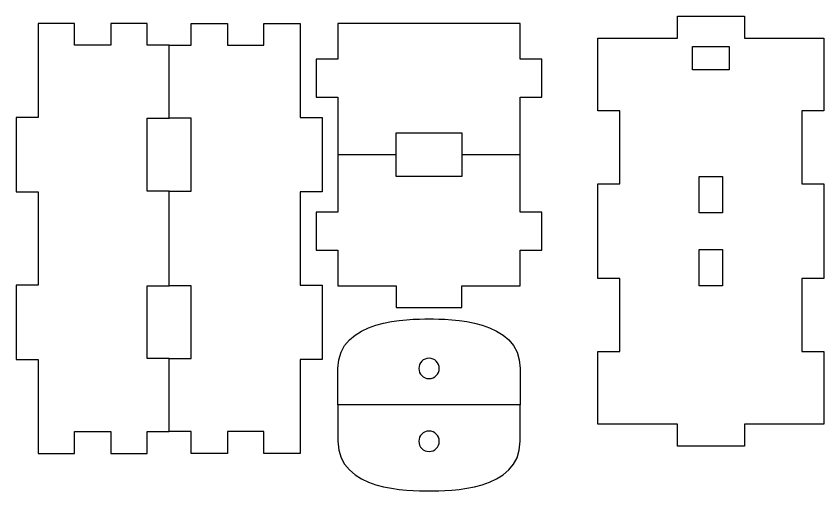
# Model space of a CAD drawing. Extents: x 15 to 401, y -450 to -8.
# Drawn here: x 113.7 to 224.5, y -372 to -306.9 of the extents above; entities that cross this region are included whole.
import ezdxf

# ---------------------------------------------------------------- set-up
doc = ezdxf.new("R2010")
doc.units = 0
doc.layers.add('LAYER_1', color=7, linetype='CONTINUOUS')

msp = doc.modelspace()

# ---------------------------------------------------------------- linework, layer by layer
at = {"layer": 'LAYER_1'}
for points in [[(213.63, -309.86), (221.53, -309.86), (224.53, -309.86), (224.53, -319.86), (221.53, -319.86), (221.53, -329.86), (224.53, -329.86), (224.53, -342.86), (221.53, -342.86), (221.53, -352.86), (224.53, -352.86), (224.53, -362.86), (221.53, -362.86), (213.63, -362.86), (213.63, -365.86), (204.43, -365.86), (204.43, -362.86), (196.53, -362.86), (193.53, -362.86), (193.53, -352.86), (196.53, -352.86), (196.53, -342.86), (193.53, -342.86), (193.53, -329.86), (196.53, -329.86), (196.53, -319.86), (193.53, -319.86), (193.53, -309.86), (196.53, -309.86), (204.43, -309.86), (204.43, -306.86), (213.63, -306.86), (213.63, -309.86)], [(174.85, -322.86), (174.85, -325.86), (182.85, -325.86), (182.85, -322.86), (182.85, -317.96), (185.85, -317.96), (185.85, -312.76), (182.85, -312.76), (182.85, -307.86), (157.85, -307.86), (157.85, -312.76), (154.85, -312.76), (154.85, -317.96), (157.85, -317.96), (157.85, -322.86), (157.85, -325.86), (165.85, -325.86), (165.85, -322.86), (174.85, -322.86)], [(206.53, -314.24), (206.53, -311.04), (211.53, -311.04), (211.53, -314.24), (206.53, -314.24)], [(134.68, -330.86), (131.68, -330.86), (131.68, -320.86), (134.68, -320.86)], [(157.85, -325.86), (157.85, -328.86), (157.85, -333.76), (154.85, -333.76), (154.85, -338.96), (157.85, -338.96), (157.85, -343.86), (165.85, -343.86), (165.85, -346.86), (174.85, -346.86), (174.85, -343.86), (182.85, -343.86), (182.85, -338.96), (185.85, -338.96), (185.85, -333.76), (182.85, -333.76), (182.85, -328.86), (182.85, -325.86)], [(174.85, -325.86), (174.85, -328.86), (165.85, -328.86), (165.85, -325.86)], [(210.63, -333.86), (207.43, -333.86), (207.43, -328.86), (210.63, -328.86), (210.63, -333.86)], [(210.63, -343.86), (207.43, -343.86), (207.43, -338.86), (210.63, -338.86), (210.63, -343.86)], [(134.68, -353.86), (131.68, -353.86), (131.68, -343.86), (134.68, -343.86)]]:
    msp.add_lwpolyline(points, dxfattribs=at)
for points, knots in [([(134.68, -310.86), (134.68, -310.86), (131.68, -310.86), (131.68, -310.86), (131.68, -310.86), (131.68, -307.86), (131.68, -307.86), (131.68, -307.86), (126.68, -307.86), (126.68, -307.86), (126.68, -307.86), (126.68, -310.86), (126.68, -310.86), (126.68, -310.86), (121.68, -310.86), (121.68, -310.86), (121.68, -310.86), (121.68, -307.86), (121.68, -307.86), (121.68, -307.86), (116.68, -307.86), (116.68, -307.86), (116.68, -307.86), (116.68, -310.86), (116.68, -310.86), (116.68, -310.86), (116.68, -320.76), (116.68, -320.76), (116.68, -320.76), (113.68, -320.76), (113.68, -320.76), (113.68, -320.76), (113.68, -330.96), (113.68, -330.96), (113.68, -330.96), (116.68, -330.96), (116.68, -330.96), (116.68, -330.96), (116.68, -343.76), (116.68, -343.76), (116.68, -343.76), (113.68, -343.76), (113.68, -343.76), (113.68, -343.76), (113.68, -353.96), (113.68, -353.96), (113.68, -353.96), (116.68, -353.96), (116.68, -353.96), (116.68, -353.96), (116.68, -363.86), (116.68, -363.86), (116.68, -363.86), (116.68, -366.86), (116.68, -366.86), (116.68, -366.86), (121.68, -366.86), (121.68, -366.86), (121.68, -366.86), (121.68, -363.86), (121.68, -363.86), (121.68, -363.86), (126.68, -363.86), (126.68, -363.86), (126.68, -363.86), (126.68, -366.86), (126.68, -366.86), (126.68, -366.86), (131.68, -366.86), (131.68, -366.86), (131.68, -366.86), (131.68, -363.86), (131.68, -363.86), (131.68, -363.86), (134.68, -363.86), (134.68, -363.86)], [0, 0, 0, 0, 1, 1, 1, 2, 2, 2, 3, 3, 3, 4, 4, 4, 5, 5, 5, 6, 6, 6, 7, 7, 7, 8, 8, 8, 9, 9, 9, 10, 10, 10, 11, 11, 11, 12, 12, 12, 13, 13, 13, 14, 14, 14, 15, 15, 15, 16, 16, 16, 17, 17, 17, 18, 18, 18, 19, 19, 19, 20, 20, 20, 21, 21, 21, 22, 22, 22, 23, 23, 23, 24, 24, 24, 25, 25, 25, 25]), ([(142.68, -366.86), (142.68, -366.86), (142.68, -363.86), (142.68, -363.86), (142.68, -363.86), (147.68, -363.86), (147.68, -363.86), (147.68, -363.86), (147.68, -366.86), (147.68, -366.86), (147.68, -366.86), (152.68, -366.86), (152.68, -366.86), (152.68, -366.86), (152.68, -363.86), (152.68, -363.86), (152.68, -363.86), (152.68, -353.96), (152.68, -353.96), (152.68, -353.96), (155.68, -353.96), (155.68, -353.96), (155.68, -353.96), (155.68, -343.76), (155.68, -343.76), (155.68, -343.76), (152.68, -343.76), (152.68, -343.76), (152.68, -343.76), (152.68, -330.96), (152.68, -330.96), (152.68, -330.96), (155.68, -330.96), (155.68, -330.96), (155.68, -330.96), (155.68, -320.76), (155.68, -320.76), (155.68, -320.76), (152.68, -320.76), (152.68, -320.76), (152.68, -320.76), (152.68, -310.86), (152.68, -310.86), (152.68, -310.86), (152.68, -307.86), (152.68, -307.86), (152.68, -307.86), (147.68, -307.86), (147.68, -307.86), (147.68, -307.86), (147.68, -310.86), (147.68, -310.86), (147.68, -310.86), (142.68, -310.86), (142.68, -310.86), (142.68, -310.86), (142.68, -307.86), (142.68, -307.86), (142.68, -307.86), (137.68, -307.86), (137.68, -307.86), (137.68, -307.86), (137.68, -310.86), (137.68, -310.86), (137.68, -310.86), (134.68, -310.86), (134.68, -310.86), (134.68, -310.86), (134.68, -320.86), (134.68, -320.86), (134.68, -320.86), (137.68, -320.86), (137.68, -320.86), (137.68, -320.86), (137.68, -330.86), (137.68, -330.86), (137.68, -330.86), (134.68, -330.86), (134.68, -330.86), (134.68, -330.86), (134.68, -343.86), (134.68, -343.86), (134.68, -343.86), (137.68, -343.86), (137.68, -343.86), (137.68, -343.86), (137.68, -353.86), (137.68, -353.86), (137.68, -353.86), (134.68, -353.86), (134.68, -353.86), (134.68, -353.86), (134.68, -363.86), (134.68, -363.86), (134.68, -363.86), (137.68, -363.86), (137.68, -363.86), (137.68, -363.86), (137.68, -366.86), (137.68, -366.86), (137.68, -366.86), (142.68, -366.86), (142.68, -366.86)], [0, 0, 0, 0, 1, 1, 1, 2, 2, 2, 3, 3, 3, 4, 4, 4, 5, 5, 5, 6, 6, 6, 7, 7, 7, 8, 8, 8, 9, 9, 9, 10, 10, 10, 11, 11, 11, 12, 12, 12, 13, 13, 13, 14, 14, 14, 15, 15, 15, 16, 16, 16, 17, 17, 17, 18, 18, 18, 19, 19, 19, 20, 20, 20, 21, 21, 21, 22, 22, 22, 23, 23, 23, 24, 24, 24, 25, 25, 25, 26, 26, 26, 27, 27, 27, 28, 28, 28, 29, 29, 29, 30, 30, 30, 31, 31, 31, 32, 32, 32, 33, 33, 33, 34, 34, 34, 34]), ([(157.85, -360.21), (157.85, -360.21), (182.85, -360.21), (182.85, -360.21), (182.85, -360.21), (182.85, -355.21), (182.85, -355.21), (182.85, -348.41), (173.11, -348.41), (170.35, -348.41), (167.59, -348.41), (157.85, -348.41), (157.85, -355.21), (157.85, -355.21), (157.85, -360.21), (157.85, -360.21)], [0, 0, 0, 0, 1, 1, 1, 2, 2, 2, 3, 3, 3, 4, 4, 4, 5, 5, 5, 5]), ([(171.75, -355.21), (171.75, -355.98), (171.12, -356.61), (170.35, -356.61), (169.57, -356.61), (168.95, -355.98), (168.95, -355.21), (168.95, -354.43), (169.57, -353.81), (170.35, -353.81), (171.12, -353.81), (171.75, -354.43), (171.75, -355.21)], [0, 0, 0, 0, 1, 1, 1, 2, 2, 2, 3, 3, 3, 4, 4, 4, 4]), ([(157.85, -360.21), (157.85, -360.21), (157.85, -365.21), (157.85, -365.21), (157.85, -372.01), (167.59, -372.01), (170.35, -372.01), (173.11, -372.01), (182.85, -372.01), (182.85, -365.21), (182.85, -365.21), (182.85, -360.21), (182.85, -360.21)], [0, 0, 0, 0, 1, 1, 1, 2, 2, 2, 3, 3, 3, 4, 4, 4, 4]), ([(168.95, -365.21), (168.95, -364.43), (169.57, -363.81), (170.35, -363.81), (171.12, -363.81), (171.75, -364.43), (171.75, -365.21), (171.75, -365.98), (171.12, -366.61), (170.35, -366.61), (169.57, -366.61), (168.95, -365.98), (168.95, -365.21)], [0, 0, 0, 0, 1, 1, 1, 2, 2, 2, 3, 3, 3, 4, 4, 4, 4])]:
    msp.add_open_spline(points, degree=3, knots=knots, dxfattribs=at)

doc.saveas('drawing.dxf')
